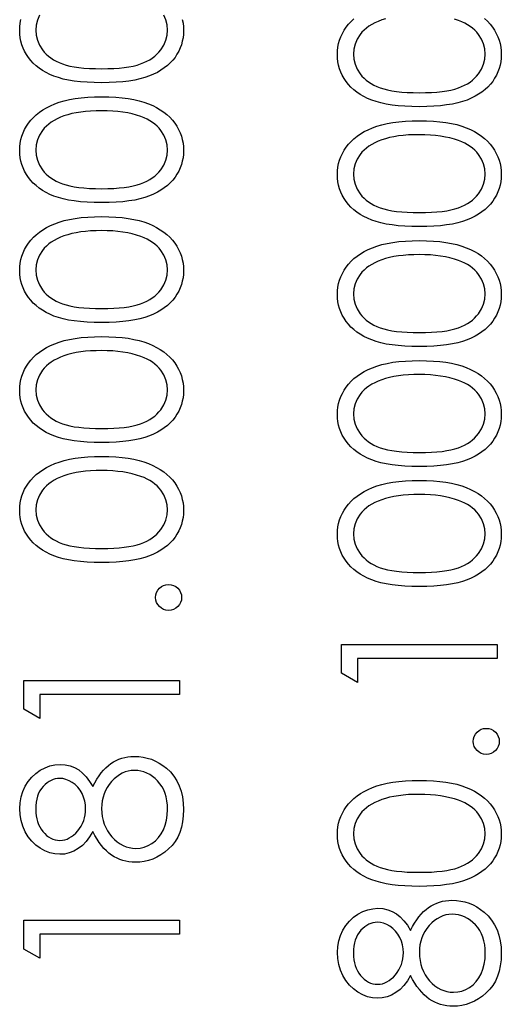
# Model space of a CAD drawing. Header units: millimetres. Extents: x -512 to -50, y 143 to 454.
# Drawn here: x -390.22 to -380.95, y 197.06 to 216.04 of the extents above; entities that cross this region are included whole.
import ezdxf

# ---------------------------------------------------------------- set-up
doc = ezdxf.new("R2010")
doc.units = ezdxf.units.MM

msp = doc.modelspace()

# ---------------------------------------------------------------- linework, layer by layer
at = {"color": 7, "linetype": 'Continuous', "flags": 128}
for points in [[(-388.644, 214.825), (-388.788, 214.827), (-388.924, 214.833), (-389.052, 214.843), (-389.171, 214.857), (-389.281, 214.874), (-389.384, 214.896), (-389.477, 214.922), (-389.563, 214.952), (-389.641, 214.985), (-389.715, 215.021), (-389.784, 215.062), (-389.848, 215.105), (-389.907, 215.151), (-389.961, 215.201), (-390.01, 215.253), (-390.055, 215.31), (-390.094, 215.369), (-390.128, 215.429), (-390.156, 215.491), (-390.18, 215.556), (-390.198, 215.621), (-390.212, 215.689), (-390.22, 215.757), (-390.222, 215.828), (-390.222, 215.828), (-390.22, 215.899), (-390.211, 215.97), (-390.198, 216.038)], [(-389.841, 216.123), (-389.882, 216.03), (-389.906, 215.935), (-389.914, 215.837), (-389.914, 215.837), (-389.906, 215.738), (-389.882, 215.641), (-389.841, 215.548), (-389.784, 215.457), (-389.749, 215.414), (-389.711, 215.374), (-389.668, 215.336), (-389.622, 215.301), (-389.572, 215.268), (-389.518, 215.238), (-389.461, 215.211), (-389.399, 215.187), (-389.331, 215.165), (-389.256, 215.146), (-389.173, 215.13), (-389.083, 215.118), (-388.985, 215.107), (-388.879, 215.1), (-388.766, 215.095), (-388.645, 215.094)], [(-388.645, 215.094), (-388.525, 215.095), (-388.412, 215.1), (-388.307, 215.107), (-388.209, 215.117), (-388.119, 215.13), (-388.036, 215.146), (-387.961, 215.164), (-387.894, 215.186), (-387.832, 215.211), (-387.774, 215.238), (-387.72, 215.267), (-387.67, 215.3), (-387.623, 215.335), (-387.581, 215.373), (-387.542, 215.414), (-387.507, 215.457), (-387.45, 215.548), (-387.409, 215.642), (-387.384, 215.738), (-387.376, 215.837), (-387.376, 215.837), (-387.384, 215.936), (-387.408, 216.032), (-387.448, 216.125)], [(-387.092, 216.038), (-387.079, 215.97), (-387.07, 215.899), (-387.068, 215.828), (-387.068, 215.828), (-387.07, 215.757), (-387.078, 215.689), (-387.092, 215.621), (-387.11, 215.556), (-387.132, 215.493), (-387.161, 215.431), (-387.195, 215.371), (-387.233, 215.312), (-387.277, 215.256), (-387.326, 215.204), (-387.38, 215.154), (-387.439, 215.108), (-387.504, 215.065), (-387.573, 215.024), (-387.647, 214.987), (-387.727, 214.954), (-387.813, 214.923), (-387.907, 214.897), (-388.009, 214.875), (-388.12, 214.857), (-388.239, 214.843), (-388.366, 214.833), (-388.501, 214.827), (-388.644, 214.825)], [(-382.528, 214.363), (-382.673, 214.365), (-382.808, 214.371), (-382.936, 214.381), (-383.055, 214.395), (-383.166, 214.413), (-383.268, 214.435), (-383.362, 214.461), (-383.447, 214.49), (-383.526, 214.523), (-383.6, 214.56), (-383.668, 214.6), (-383.733, 214.643), (-383.792, 214.69), (-383.846, 214.739), (-383.895, 214.792), (-383.939, 214.848), (-383.979, 214.907), (-384.013, 214.968), (-384.041, 215.03), (-384.064, 215.094), (-384.083, 215.16), (-384.096, 215.227), (-384.104, 215.295), (-384.107, 215.366), (-384.107, 215.366), (-384.104, 215.438), (-384.096, 215.508), (-384.083, 215.576), (-384.064, 215.643), (-384.041, 215.708), (-384.012, 215.771), (-383.978, 215.833), (-383.938, 215.892), (-383.894, 215.949), (-383.843, 216.004), (-383.789, 216.055)], [(-383.182, 216.055), (-383.255, 216.032), (-383.323, 216.005), (-383.387, 215.976), (-383.445, 215.945), (-383.5, 215.911), (-383.549, 215.875), (-383.593, 215.836), (-383.634, 215.795), (-383.668, 215.752), (-383.726, 215.661), (-383.766, 215.569), (-383.79, 215.473), (-383.799, 215.375), (-383.799, 215.375), (-383.79, 215.276), (-383.766, 215.179), (-383.726, 215.086), (-383.668, 214.996), (-383.634, 214.952), (-383.595, 214.912), (-383.553, 214.874), (-383.507, 214.839), (-383.456, 214.807), (-383.403, 214.777), (-383.345, 214.75), (-383.283, 214.725), (-383.216, 214.704), (-383.141, 214.685), (-383.058, 214.669), (-382.967, 214.656), (-382.869, 214.646), (-382.764, 214.639), (-382.65, 214.634), (-382.53, 214.633)], [(-382.529, 214.633), (-382.409, 214.634), (-382.296, 214.639), (-382.191, 214.646), (-382.093, 214.655), (-382.003, 214.669), (-381.921, 214.684), (-381.846, 214.703), (-381.778, 214.725), (-381.717, 214.749), (-381.659, 214.776), (-381.605, 214.806), (-381.554, 214.838), (-381.508, 214.874), (-381.465, 214.911), (-381.427, 214.952), (-381.392, 214.996), (-381.334, 215.087), (-381.293, 215.181), (-381.269, 215.277), (-381.26, 215.375), (-381.26, 215.375), (-381.268, 215.475), (-381.292, 215.571), (-381.333, 215.663), (-381.389, 215.753), (-381.423, 215.795), (-381.461, 215.835), (-381.504, 215.872), (-381.55, 215.907), (-381.6, 215.939), (-381.655, 215.969), (-381.713, 215.995), (-381.775, 216.019), (-381.775, 216.019), (-381.856, 216.045)], [(-381.274, 216.058), (-381.219, 216.006), (-381.168, 215.952), (-381.123, 215.894), (-381.083, 215.834), (-381.049, 215.772), (-381.019, 215.708), (-380.995, 215.643), (-380.977, 215.577), (-380.964, 215.508), (-380.955, 215.438), (-380.953, 215.366), (-380.953, 215.366), (-380.955, 215.295), (-380.963, 215.227), (-380.976, 215.16), (-380.994, 215.095), (-381.017, 215.031), (-381.046, 214.969), (-381.08, 214.909), (-381.118, 214.851), (-381.162, 214.795), (-381.211, 214.742), (-381.265, 214.693), (-381.324, 214.646), (-381.388, 214.603), (-381.458, 214.563), (-381.532, 214.526), (-381.611, 214.492), (-381.697, 214.462), (-381.792, 214.436), (-381.894, 214.414), (-382.004, 214.396), (-382.123, 214.381), (-382.25, 214.371), (-382.385, 214.365), (-382.528, 214.363)], [(-388.644, 212.517), (-388.788, 212.519), (-388.924, 212.525), (-389.052, 212.535), (-389.171, 212.549), (-389.281, 212.567), (-389.384, 212.589), (-389.477, 212.615), (-389.563, 212.644), (-389.641, 212.677), (-389.715, 212.714), (-389.784, 212.754), (-389.848, 212.797), (-389.907, 212.844), (-389.961, 212.893), (-390.01, 212.946), (-390.055, 213.002), (-390.094, 213.061), (-390.128, 213.122), (-390.156, 213.184), (-390.18, 213.248), (-390.198, 213.314), (-390.212, 213.381), (-390.22, 213.449), (-390.222, 213.52), (-390.222, 213.52), (-390.22, 213.592), (-390.211, 213.662), (-390.198, 213.73), (-390.18, 213.797), (-390.156, 213.862), (-390.127, 213.925), (-390.093, 213.987), (-390.054, 214.046), (-390.009, 214.103), (-389.959, 214.158), (-389.904, 214.209), (-389.843, 214.257), (-389.778, 214.302), (-389.706, 214.344), (-389.631, 214.383), (-389.549, 214.419), (-389.461, 214.451), (-389.366, 214.479), (-389.263, 214.502), (-389.154, 214.521), (-389.037, 214.536), (-388.913, 214.547), (-388.782, 214.553), (-388.644, 214.556), (-388.644, 214.556), (-388.506, 214.553), (-388.375, 214.547), (-388.252, 214.536), (-388.136, 214.522), (-388.027, 214.503), (-387.925, 214.479), (-387.831, 214.452), (-387.744, 214.42), (-387.662, 214.385), (-387.587, 214.347), (-387.516, 214.305), (-387.45, 214.26), (-387.39, 214.212), (-387.334, 214.16), (-387.284, 214.106), (-387.239, 214.048), (-387.198, 213.988), (-387.164, 213.926), (-387.135, 213.862), (-387.111, 213.797), (-387.092, 213.731), (-387.079, 213.662), (-387.07, 213.592), (-387.068, 213.52), (-387.068, 213.52), (-387.07, 213.449), (-387.078, 213.381), (-387.092, 213.314), (-387.11, 213.249), (-387.132, 213.185), (-387.161, 213.123), (-387.195, 213.063), (-387.233, 213.005), (-387.277, 212.949), (-387.326, 212.896), (-387.38, 212.847), (-387.439, 212.8), (-387.504, 212.757), (-387.573, 212.717), (-387.647, 212.679), (-387.727, 212.646), (-387.813, 212.616), (-387.907, 212.589), (-388.009, 212.568), (-388.12, 212.55), (-388.239, 212.535), (-388.366, 212.525), (-388.501, 212.519), (-388.644, 212.517)], [(-388.645, 212.786), (-388.525, 212.788), (-388.412, 212.792), (-388.307, 212.8), (-388.209, 212.809), (-388.119, 212.823), (-388.036, 212.838), (-387.961, 212.857), (-387.894, 212.878), (-387.832, 212.903), (-387.774, 212.93), (-387.72, 212.96), (-387.67, 212.992), (-387.623, 213.027), (-387.581, 213.065), (-387.542, 213.106), (-387.507, 213.149), (-387.45, 213.241), (-387.409, 213.335), (-387.384, 213.431), (-387.376, 213.529), (-387.376, 213.529), (-387.384, 213.628), (-387.408, 213.725), (-387.448, 213.817), (-387.504, 213.907), (-387.539, 213.949), (-387.576, 213.989), (-387.619, 214.026), (-387.665, 214.061), (-387.715, 214.093), (-387.77, 214.122), (-387.828, 214.149), (-387.891, 214.173), (-387.891, 214.173), (-387.971, 214.199), (-388.055, 214.223), (-388.144, 214.242), (-388.236, 214.258), (-388.332, 214.27), (-388.432, 214.279), (-388.537, 214.285), (-388.645, 214.286), (-388.645, 214.286), (-388.753, 214.285), (-388.857, 214.28), (-388.955, 214.272), (-389.048, 214.261), (-389.136, 214.247), (-389.219, 214.23), (-389.297, 214.209), (-389.37, 214.186), (-389.439, 214.159), (-389.502, 214.13), (-389.561, 214.099), (-389.615, 214.065), (-389.664, 214.029), (-389.709, 213.99), (-389.749, 213.949), (-389.784, 213.906), (-389.841, 213.815), (-389.882, 213.723), (-389.906, 213.627), (-389.914, 213.529), (-389.914, 213.529), (-389.906, 213.43), (-389.882, 213.333), (-389.841, 213.24), (-389.784, 213.149), (-389.749, 213.106), (-389.711, 213.066), (-389.668, 213.028), (-389.622, 212.993), (-389.572, 212.961), (-389.518, 212.931), (-389.461, 212.904), (-389.399, 212.879), (-389.331, 212.857), (-389.256, 212.839), (-389.173, 212.823), (-389.083, 212.81), (-388.985, 212.8), (-388.879, 212.792), (-388.766, 212.788), (-388.645, 212.786)], [(-382.528, 212.056), (-382.673, 212.058), (-382.808, 212.064), (-382.936, 212.074), (-383.055, 212.088), (-383.166, 212.105), (-383.268, 212.127), (-383.362, 212.153), (-383.447, 212.183), (-383.526, 212.216), (-383.6, 212.252), (-383.668, 212.292), (-383.733, 212.336), (-383.792, 212.382), (-383.846, 212.431), (-383.895, 212.484), (-383.939, 212.541), (-383.979, 212.6), (-384.013, 212.66), (-384.041, 212.722), (-384.064, 212.786), (-384.083, 212.852), (-384.096, 212.919), (-384.104, 212.988), (-384.107, 213.059), (-384.107, 213.059), (-384.104, 213.13), (-384.096, 213.201), (-384.083, 213.268), (-384.064, 213.335), (-384.041, 213.4), (-384.012, 213.463), (-383.978, 213.525), (-383.938, 213.585), (-383.894, 213.642), (-383.843, 213.696), (-383.789, 213.747), (-383.728, 213.795), (-383.662, 213.841), (-383.591, 213.883), (-383.515, 213.921), (-383.433, 213.957), (-383.346, 213.989), (-383.25, 214.017), (-383.148, 214.041), (-383.039, 214.06), (-382.922, 214.075), (-382.798, 214.086), (-382.667, 214.092), (-382.528, 214.094), (-382.528, 214.094), (-382.391, 214.092), (-382.26, 214.086), (-382.137, 214.075), (-382.021, 214.061), (-381.912, 214.041), (-381.81, 214.018), (-381.715, 213.991), (-381.628, 213.959), (-381.547, 213.923), (-381.471, 213.885), (-381.4, 213.844), (-381.334, 213.798), (-381.274, 213.75), (-381.219, 213.699), (-381.168, 213.644), (-381.123, 213.586), (-381.083, 213.526), (-381.049, 213.464), (-381.019, 213.401), (-380.995, 213.336), (-380.977, 213.269), (-380.964, 213.201), (-380.955, 213.13), (-380.953, 213.059), (-380.953, 213.059), (-380.955, 212.988), (-380.963, 212.919), (-380.976, 212.852), (-380.994, 212.787), (-381.017, 212.723), (-381.046, 212.661), (-381.08, 212.601), (-381.118, 212.543), (-381.162, 212.487), (-381.211, 212.434), (-381.265, 212.385), (-381.324, 212.339), (-381.388, 212.295), (-381.458, 212.255), (-381.532, 212.218), (-381.611, 212.184), (-381.697, 212.154), (-381.792, 212.128), (-381.894, 212.106), (-382.004, 212.088), (-382.123, 212.074), (-382.25, 212.064), (-382.385, 212.058), (-382.528, 212.056)], [(-382.529, 212.325), (-382.409, 212.326), (-382.296, 212.331), (-382.191, 212.338), (-382.093, 212.348), (-382.003, 212.361), (-381.921, 212.377), (-381.846, 212.395), (-381.778, 212.417), (-381.717, 212.442), (-381.659, 212.469), (-381.605, 212.498), (-381.554, 212.53), (-381.508, 212.566), (-381.465, 212.604), (-381.427, 212.645), (-381.392, 212.688), (-381.334, 212.779), (-381.293, 212.873), (-381.269, 212.969), (-381.26, 213.068), (-381.26, 213.068), (-381.268, 213.167), (-381.292, 213.263), (-381.333, 213.356), (-381.389, 213.445), (-381.423, 213.488), (-381.461, 213.527), (-381.504, 213.565), (-381.55, 213.6), (-381.6, 213.631), (-381.655, 213.661), (-381.713, 213.687), (-381.775, 213.711), (-381.775, 213.711), (-381.856, 213.738), (-381.94, 213.761), (-382.028, 213.78), (-382.12, 213.797), (-382.217, 213.809), (-382.317, 213.818), (-382.421, 213.823), (-382.53, 213.825), (-382.53, 213.825), (-382.638, 213.823), (-382.741, 213.819), (-382.839, 213.811), (-382.932, 213.8), (-383.021, 213.785), (-383.104, 213.768), (-383.182, 213.747), (-383.255, 213.724), (-383.323, 213.698), (-383.387, 213.669), (-383.445, 213.637), (-383.5, 213.604), (-383.549, 213.568), (-383.593, 213.529), (-383.634, 213.488), (-383.668, 213.445), (-383.726, 213.354), (-383.766, 213.261), (-383.79, 213.166), (-383.799, 213.068), (-383.799, 213.068), (-383.79, 212.969), (-383.766, 212.872), (-383.726, 212.779), (-383.668, 212.688), (-383.634, 212.645), (-383.595, 212.604), (-383.553, 212.567), (-383.507, 212.532), (-383.456, 212.499), (-383.403, 212.469), (-383.345, 212.442), (-383.283, 212.417), (-383.216, 212.396), (-383.141, 212.377), (-383.058, 212.361), (-382.967, 212.348), (-382.869, 212.338), (-382.764, 212.331), (-382.65, 212.326), (-382.53, 212.325)], [(-388.644, 210.21), (-388.788, 210.211), (-388.924, 210.217), (-389.052, 210.228), (-389.171, 210.241), (-389.281, 210.259), (-389.384, 210.281), (-389.477, 210.307), (-389.563, 210.336), (-389.641, 210.369), (-389.715, 210.406), (-389.784, 210.446), (-389.848, 210.49), (-389.907, 210.536), (-389.961, 210.585), (-390.01, 210.638), (-390.055, 210.695), (-390.094, 210.753), (-390.128, 210.814), (-390.156, 210.876), (-390.18, 210.94), (-390.198, 211.006), (-390.212, 211.073), (-390.22, 211.142), (-390.222, 211.213), (-390.222, 211.213), (-390.22, 211.284), (-390.211, 211.354), (-390.198, 211.422), (-390.18, 211.489), (-390.156, 211.554), (-390.127, 211.617), (-390.093, 211.679), (-390.054, 211.738), (-390.009, 211.795), (-389.959, 211.85), (-389.904, 211.901), (-389.843, 211.949), (-389.778, 211.994), (-389.706, 212.036), (-389.631, 212.075), (-389.549, 212.111), (-389.461, 212.143), (-389.366, 212.171), (-389.263, 212.195), (-389.154, 212.214), (-389.037, 212.229), (-388.913, 212.24), (-388.782, 212.246), (-388.644, 212.248), (-388.644, 212.248), (-388.506, 212.246), (-388.375, 212.24), (-388.252, 212.229), (-388.136, 212.214), (-388.027, 212.195), (-387.925, 212.172), (-387.831, 212.145), (-387.744, 212.113), (-387.662, 212.077), (-387.587, 212.039), (-387.516, 211.997), (-387.45, 211.952), (-387.39, 211.904), (-387.334, 211.853), (-387.284, 211.798), (-387.239, 211.74), (-387.198, 211.68), (-387.164, 211.618), (-387.135, 211.554), (-387.111, 211.49), (-387.092, 211.423), (-387.079, 211.354), (-387.07, 211.284), (-387.068, 211.213), (-387.068, 211.213), (-387.07, 211.142), (-387.078, 211.073), (-387.092, 211.006), (-387.11, 210.941), (-387.132, 210.877), (-387.161, 210.815), (-387.195, 210.755), (-387.233, 210.697), (-387.277, 210.641), (-387.326, 210.588), (-387.38, 210.539), (-387.439, 210.493), (-387.504, 210.449), (-387.573, 210.409), (-387.647, 210.372), (-387.727, 210.338), (-387.813, 210.308), (-387.907, 210.282), (-388.009, 210.26), (-388.12, 210.242), (-388.239, 210.228), (-388.366, 210.217), (-388.501, 210.211), (-388.644, 210.21)], [(-388.645, 210.479), (-388.525, 210.48), (-388.412, 210.485), (-388.307, 210.492), (-388.209, 210.502), (-388.119, 210.515), (-388.036, 210.53), (-387.961, 210.549), (-387.894, 210.571), (-387.832, 210.595), (-387.774, 210.622), (-387.72, 210.652), (-387.67, 210.684), (-387.623, 210.72), (-387.581, 210.758), (-387.542, 210.798), (-387.507, 210.842), (-387.45, 210.933), (-387.409, 211.027), (-387.384, 211.123), (-387.376, 211.222), (-387.376, 211.222), (-387.384, 211.321), (-387.408, 211.417), (-387.448, 211.509), (-387.504, 211.599), (-387.539, 211.642), (-387.576, 211.681), (-387.619, 211.719), (-387.665, 211.753), (-387.715, 211.785), (-387.77, 211.815), (-387.828, 211.841), (-387.891, 211.865), (-387.891, 211.865), (-387.971, 211.892), (-388.055, 211.915), (-388.144, 211.934), (-388.236, 211.951), (-388.332, 211.963), (-388.432, 211.972), (-388.537, 211.977), (-388.645, 211.979), (-388.645, 211.979), (-388.753, 211.977), (-388.857, 211.973), (-388.955, 211.964), (-389.048, 211.954), (-389.136, 211.939), (-389.219, 211.922), (-389.297, 211.901), (-389.37, 211.878), (-389.439, 211.851), (-389.502, 211.823), (-389.561, 211.791), (-389.615, 211.758), (-389.664, 211.722), (-389.709, 211.683), (-389.749, 211.642), (-389.784, 211.598), (-389.841, 211.508), (-389.882, 211.415), (-389.906, 211.32), (-389.914, 211.222), (-389.914, 211.222), (-389.906, 211.122), (-389.882, 211.026), (-389.841, 210.933), (-389.784, 210.842), (-389.749, 210.798), (-389.711, 210.758), (-389.668, 210.72), (-389.622, 210.686), (-389.572, 210.653), (-389.518, 210.623), (-389.461, 210.596), (-389.399, 210.571), (-389.331, 210.55), (-389.256, 210.531), (-389.173, 210.515), (-389.083, 210.502), (-388.985, 210.492), (-388.879, 210.485), (-388.766, 210.48), (-388.645, 210.479)], [(-382.528, 209.748), (-382.673, 209.75), (-382.808, 209.756), (-382.936, 209.766), (-383.055, 209.78), (-383.166, 209.797), (-383.268, 209.82), (-383.362, 209.845), (-383.447, 209.875), (-383.526, 209.908), (-383.6, 209.945), (-383.668, 209.985), (-383.733, 210.028), (-383.792, 210.074), (-383.846, 210.124), (-383.895, 210.176), (-383.939, 210.233), (-383.979, 210.292), (-384.013, 210.353), (-384.041, 210.414), (-384.064, 210.479), (-384.083, 210.544), (-384.096, 210.612), (-384.104, 210.68), (-384.107, 210.751), (-384.107, 210.751), (-384.104, 210.823), (-384.096, 210.893), (-384.083, 210.961), (-384.064, 211.027), (-384.041, 211.092), (-384.012, 211.155), (-383.978, 211.217), (-383.938, 211.277), (-383.894, 211.334), (-383.843, 211.389), (-383.789, 211.44), (-383.728, 211.488), (-383.662, 211.533), (-383.591, 211.575), (-383.515, 211.613), (-383.433, 211.649), (-383.346, 211.681), (-383.25, 211.71), (-383.148, 211.733), (-383.039, 211.752), (-382.922, 211.767), (-382.798, 211.778), (-382.667, 211.784), (-382.528, 211.786), (-382.528, 211.786), (-382.391, 211.784), (-382.26, 211.778), (-382.137, 211.767), (-382.021, 211.753), (-381.912, 211.734), (-381.81, 211.71), (-381.715, 211.683), (-381.628, 211.651), (-381.547, 211.616), (-381.471, 211.577), (-381.4, 211.536), (-381.334, 211.491), (-381.274, 211.443), (-381.219, 211.391), (-381.168, 211.336), (-381.123, 211.279), (-381.083, 211.219), (-381.049, 211.157), (-381.019, 211.093), (-380.995, 211.028), (-380.977, 210.961), (-380.964, 210.893), (-380.955, 210.823), (-380.953, 210.751), (-380.953, 210.751), (-380.955, 210.68), (-380.963, 210.612), (-380.976, 210.544), (-380.994, 210.479), (-381.017, 210.416), (-381.046, 210.354), (-381.08, 210.294), (-381.118, 210.235), (-381.162, 210.179), (-381.211, 210.127), (-381.265, 210.077), (-381.324, 210.031), (-381.388, 209.988), (-381.458, 209.948), (-381.532, 209.91), (-381.611, 209.877), (-381.697, 209.847), (-381.792, 209.82), (-381.894, 209.798), (-382.004, 209.78), (-382.123, 209.766), (-382.25, 209.756), (-382.385, 209.75), (-382.528, 209.748)], [(-382.529, 210.017), (-382.409, 210.018), (-382.296, 210.023), (-382.191, 210.03), (-382.093, 210.04), (-382.003, 210.053), (-381.921, 210.069), (-381.846, 210.088), (-381.778, 210.109), (-381.717, 210.134), (-381.659, 210.161), (-381.605, 210.19), (-381.554, 210.223), (-381.508, 210.258), (-381.465, 210.296), (-381.427, 210.337), (-381.392, 210.38), (-381.334, 210.472), (-381.293, 210.565), (-381.269, 210.661), (-381.26, 210.76), (-381.26, 210.76), (-381.268, 210.859), (-381.292, 210.955), (-381.333, 211.048), (-381.389, 211.137), (-381.423, 211.18), (-381.461, 211.22), (-381.504, 211.257), (-381.55, 211.292), (-381.6, 211.324), (-381.655, 211.353), (-381.713, 211.38), (-381.775, 211.404), (-381.775, 211.404), (-381.856, 211.43), (-381.94, 211.454), (-382.028, 211.473), (-382.12, 211.489), (-382.217, 211.501), (-382.317, 211.51), (-382.421, 211.515), (-382.53, 211.517), (-382.53, 211.517), (-382.638, 211.515), (-382.741, 211.511), (-382.839, 211.503), (-382.932, 211.492), (-383.021, 211.478), (-383.104, 211.461), (-383.182, 211.44), (-383.255, 211.416), (-383.323, 211.39), (-383.387, 211.361), (-383.445, 211.33), (-383.5, 211.296), (-383.549, 211.26), (-383.593, 211.221), (-383.634, 211.18), (-383.668, 211.137), (-383.726, 211.046), (-383.766, 210.954), (-383.79, 210.858), (-383.799, 210.76), (-383.799, 210.76), (-383.79, 210.661), (-383.766, 210.564), (-383.726, 210.471), (-383.668, 210.38), (-383.634, 210.337), (-383.595, 210.297), (-383.553, 210.259), (-383.507, 210.224), (-383.456, 210.192), (-383.403, 210.161), (-383.345, 210.134), (-383.283, 210.11), (-383.216, 210.088), (-383.141, 210.07), (-383.058, 210.053), (-382.967, 210.041), (-382.869, 210.03), (-382.764, 210.023), (-382.65, 210.018), (-382.53, 210.017)], [(-388.644, 207.902), (-388.788, 207.904), (-388.924, 207.91), (-389.052, 207.92), (-389.171, 207.934), (-389.281, 207.951), (-389.384, 207.973), (-389.477, 207.999), (-389.563, 208.029), (-389.641, 208.062), (-389.715, 208.098), (-389.784, 208.139), (-389.848, 208.182), (-389.907, 208.228), (-389.961, 208.277), (-390.01, 208.33), (-390.055, 208.387), (-390.094, 208.446), (-390.128, 208.506), (-390.156, 208.568), (-390.18, 208.633), (-390.198, 208.698), (-390.212, 208.765), (-390.22, 208.834), (-390.222, 208.905), (-390.222, 208.905), (-390.22, 208.976), (-390.211, 209.047), (-390.198, 209.115), (-390.18, 209.181), (-390.156, 209.246), (-390.127, 209.309), (-390.093, 209.371), (-390.054, 209.431), (-390.009, 209.488), (-389.959, 209.542), (-389.904, 209.594), (-389.843, 209.642), (-389.778, 209.687), (-389.706, 209.729), (-389.631, 209.767), (-389.549, 209.803), (-389.461, 209.835), (-389.366, 209.863), (-389.263, 209.887), (-389.154, 209.906), (-389.037, 209.921), (-388.913, 209.932), (-388.782, 209.938), (-388.644, 209.94), (-388.644, 209.94), (-388.506, 209.938), (-388.375, 209.932), (-388.252, 209.921), (-388.136, 209.907), (-388.027, 209.887), (-387.925, 209.864), (-387.831, 209.837), (-387.744, 209.805), (-387.662, 209.77), (-387.587, 209.731), (-387.516, 209.69), (-387.45, 209.645), (-387.39, 209.597), (-387.334, 209.545), (-387.284, 209.49), (-387.239, 209.433), (-387.198, 209.372), (-387.164, 209.311), (-387.135, 209.247), (-387.111, 209.182), (-387.092, 209.115), (-387.079, 209.047), (-387.07, 208.976), (-387.068, 208.905), (-387.068, 208.905), (-387.07, 208.834), (-387.078, 208.765), (-387.092, 208.698), (-387.11, 208.633), (-387.132, 208.57), (-387.161, 208.508), (-387.195, 208.448), (-387.233, 208.389), (-387.277, 208.333), (-387.326, 208.28), (-387.38, 208.231), (-387.439, 208.185), (-387.504, 208.142), (-387.573, 208.101), (-387.647, 208.064), (-387.727, 208.03), (-387.813, 208), (-387.907, 207.974), (-388.009, 207.952), (-388.12, 207.934), (-388.239, 207.92), (-388.366, 207.91), (-388.501, 207.904), (-388.644, 207.902)], [(-388.645, 208.171), (-388.525, 208.172), (-388.412, 208.177), (-388.307, 208.184), (-388.209, 208.194), (-388.119, 208.207), (-388.036, 208.223), (-387.961, 208.241), (-387.894, 208.263), (-387.832, 208.288), (-387.774, 208.315), (-387.72, 208.344), (-387.67, 208.377), (-387.623, 208.412), (-387.581, 208.45), (-387.542, 208.491), (-387.507, 208.534), (-387.45, 208.625), (-387.409, 208.719), (-387.384, 208.815), (-387.376, 208.914), (-387.376, 208.914), (-387.384, 209.013), (-387.408, 209.109), (-387.448, 209.202), (-387.504, 209.291), (-387.539, 209.334), (-387.576, 209.374), (-387.619, 209.411), (-387.665, 209.446), (-387.715, 209.478), (-387.77, 209.507), (-387.828, 209.533), (-387.891, 209.558), (-387.891, 209.558), (-387.971, 209.584), (-388.055, 209.607), (-388.144, 209.627), (-388.236, 209.643), (-388.332, 209.655), (-388.432, 209.664), (-388.537, 209.669), (-388.645, 209.671), (-388.645, 209.671), (-388.753, 209.669), (-388.857, 209.665), (-388.955, 209.657), (-389.048, 209.646), (-389.136, 209.631), (-389.219, 209.615), (-389.297, 209.594), (-389.37, 209.57), (-389.439, 209.544), (-389.502, 209.515), (-389.561, 209.484), (-389.615, 209.45), (-389.664, 209.414), (-389.709, 209.375), (-389.749, 209.334), (-389.784, 209.291), (-389.841, 209.2), (-389.882, 209.107), (-389.906, 209.012), (-389.914, 208.914), (-389.914, 208.914), (-389.906, 208.815), (-389.882, 208.718), (-389.841, 208.625), (-389.784, 208.534), (-389.749, 208.491), (-389.711, 208.451), (-389.668, 208.413), (-389.622, 208.378), (-389.572, 208.345), (-389.518, 208.315), (-389.461, 208.288), (-389.399, 208.264), (-389.331, 208.242), (-389.256, 208.223), (-389.173, 208.207), (-389.083, 208.195), (-388.985, 208.184), (-388.879, 208.177), (-388.766, 208.172), (-388.645, 208.171)], [(-382.528, 207.44), (-382.673, 207.442), (-382.808, 207.448), (-382.936, 207.458), (-383.055, 207.472), (-383.166, 207.49), (-383.268, 207.512), (-383.362, 207.538), (-383.447, 207.567), (-383.526, 207.6), (-383.6, 207.637), (-383.668, 207.677), (-383.733, 207.72), (-383.792, 207.767), (-383.846, 207.816), (-383.895, 207.869), (-383.939, 207.925), (-383.979, 207.984), (-384.013, 208.045), (-384.041, 208.107), (-384.064, 208.171), (-384.083, 208.237), (-384.096, 208.304), (-384.104, 208.372), (-384.107, 208.443), (-384.107, 208.443), (-384.104, 208.515), (-384.096, 208.585), (-384.083, 208.653), (-384.064, 208.72), (-384.041, 208.785), (-384.012, 208.848), (-383.978, 208.91), (-383.938, 208.969), (-383.894, 209.026), (-383.843, 209.081), (-383.789, 209.132), (-383.728, 209.18), (-383.662, 209.225), (-383.591, 209.267), (-383.515, 209.306), (-383.433, 209.342), (-383.346, 209.374), (-383.25, 209.402), (-383.148, 209.425), (-383.039, 209.445), (-382.922, 209.46), (-382.798, 209.47), (-382.667, 209.476), (-382.528, 209.479), (-382.528, 209.479), (-382.391, 209.476), (-382.26, 209.47), (-382.137, 209.46), (-382.021, 209.445), (-381.912, 209.426), (-381.81, 209.402), (-381.715, 209.375), (-381.628, 209.344), (-381.547, 209.308), (-381.471, 209.27), (-381.4, 209.228), (-381.334, 209.183), (-381.274, 209.135), (-381.219, 209.083), (-381.168, 209.029), (-381.123, 208.971), (-381.083, 208.911), (-381.049, 208.849), (-381.019, 208.785), (-380.995, 208.72), (-380.977, 208.654), (-380.964, 208.585), (-380.955, 208.515), (-380.953, 208.443), (-380.953, 208.443), (-380.955, 208.372), (-380.963, 208.304), (-380.976, 208.237), (-380.994, 208.172), (-381.017, 208.108), (-381.046, 208.046), (-381.08, 207.986), (-381.118, 207.928), (-381.162, 207.872), (-381.211, 207.819), (-381.265, 207.77), (-381.324, 207.723), (-381.388, 207.68), (-381.458, 207.64), (-381.532, 207.603), (-381.611, 207.569), (-381.697, 207.539), (-381.792, 207.512), (-381.894, 207.491), (-382.004, 207.473), (-382.123, 207.458), (-382.25, 207.448), (-382.385, 207.442), (-382.528, 207.44)], [(-382.529, 207.71), (-382.409, 207.711), (-382.296, 207.716), (-382.191, 207.723), (-382.093, 207.732), (-382.003, 207.746), (-381.921, 207.761), (-381.846, 207.78), (-381.778, 207.801), (-381.717, 207.826), (-381.659, 207.853), (-381.605, 207.883), (-381.554, 207.915), (-381.508, 207.951), (-381.465, 207.988), (-381.427, 208.029), (-381.392, 208.073), (-381.334, 208.164), (-381.293, 208.258), (-381.269, 208.354), (-381.26, 208.452), (-381.26, 208.452), (-381.268, 208.551), (-381.292, 208.648), (-381.333, 208.74), (-381.389, 208.83), (-381.423, 208.872), (-381.461, 208.912), (-381.504, 208.949), (-381.55, 208.984), (-381.6, 209.016), (-381.655, 209.045), (-381.713, 209.072), (-381.775, 209.096), (-381.775, 209.096), (-381.856, 209.122), (-381.94, 209.146), (-382.028, 209.165), (-382.12, 209.181), (-382.217, 209.193), (-382.317, 209.202), (-382.421, 209.208), (-382.53, 209.21), (-382.53, 209.21), (-382.638, 209.208), (-382.741, 209.204), (-382.839, 209.195), (-382.932, 209.184), (-383.021, 209.17), (-383.104, 209.153), (-383.182, 209.132), (-383.255, 209.109), (-383.323, 209.082), (-383.387, 209.053), (-383.445, 209.022), (-383.5, 208.988), (-383.549, 208.952), (-383.593, 208.913), (-383.634, 208.872), (-383.668, 208.829), (-383.726, 208.738), (-383.766, 208.646), (-383.79, 208.55), (-383.799, 208.452), (-383.799, 208.452), (-383.79, 208.353), (-383.766, 208.256), (-383.726, 208.163), (-383.668, 208.073), (-383.634, 208.029), (-383.595, 207.989), (-383.553, 207.951), (-383.507, 207.916), (-383.456, 207.884), (-383.403, 207.854), (-383.345, 207.827), (-383.283, 207.802), (-383.216, 207.78), (-383.141, 207.762), (-383.058, 207.746), (-382.967, 207.733), (-382.869, 207.723), (-382.764, 207.716), (-382.65, 207.711), (-382.53, 207.71)], [(-388.644, 205.594), (-388.788, 205.596), (-388.924, 205.602), (-389.052, 205.612), (-389.171, 205.626), (-389.281, 205.643), (-389.384, 205.666), (-389.477, 205.692), (-389.563, 205.721), (-389.641, 205.754), (-389.715, 205.791), (-389.784, 205.831), (-389.848, 205.874), (-389.907, 205.92), (-389.961, 205.97), (-390.01, 206.023), (-390.055, 206.079), (-390.094, 206.138), (-390.128, 206.199), (-390.156, 206.261), (-390.18, 206.325), (-390.198, 206.39), (-390.212, 206.458), (-390.22, 206.526), (-390.222, 206.597), (-390.222, 206.597), (-390.22, 206.669), (-390.211, 206.739), (-390.198, 206.807), (-390.18, 206.874), (-390.156, 206.939), (-390.127, 207.002), (-390.093, 207.064), (-390.054, 207.123), (-390.009, 207.18), (-389.959, 207.235), (-389.904, 207.286), (-389.843, 207.334), (-389.778, 207.379), (-389.706, 207.421), (-389.631, 207.46), (-389.549, 207.496), (-389.461, 207.527), (-389.366, 207.556), (-389.263, 207.579), (-389.154, 207.598), (-389.037, 207.613), (-388.913, 207.624), (-388.782, 207.63), (-388.644, 207.633), (-388.644, 207.633), (-388.506, 207.63), (-388.375, 207.624), (-388.252, 207.613), (-388.136, 207.599), (-388.027, 207.58), (-387.925, 207.556), (-387.831, 207.529), (-387.744, 207.497), (-387.662, 207.462), (-387.587, 207.423), (-387.516, 207.382), (-387.45, 207.337), (-387.39, 207.289), (-387.334, 207.237), (-387.284, 207.183), (-387.239, 207.125), (-387.198, 207.065), (-387.164, 207.003), (-387.135, 206.939), (-387.111, 206.874), (-387.092, 206.808), (-387.079, 206.739), (-387.07, 206.669), (-387.068, 206.597), (-387.068, 206.597), (-387.07, 206.526), (-387.078, 206.458), (-387.092, 206.39), (-387.11, 206.326), (-387.132, 206.262), (-387.161, 206.2), (-387.195, 206.14), (-387.233, 206.082), (-387.277, 206.026), (-387.326, 205.973), (-387.38, 205.923), (-387.439, 205.877), (-387.504, 205.834), (-387.573, 205.794), (-387.647, 205.756), (-387.727, 205.723), (-387.813, 205.693), (-387.907, 205.666), (-388.009, 205.645), (-388.12, 205.627), (-388.239, 205.612), (-388.366, 205.602), (-388.501, 205.596), (-388.644, 205.594)], [(-388.645, 205.863), (-388.525, 205.865), (-388.412, 205.869), (-388.307, 205.877), (-388.209, 205.886), (-388.119, 205.899), (-388.036, 205.915), (-387.961, 205.934), (-387.894, 205.955), (-387.832, 205.98), (-387.774, 206.007), (-387.72, 206.036), (-387.67, 206.069), (-387.623, 206.104), (-387.581, 206.142), (-387.542, 206.183), (-387.507, 206.226), (-387.45, 206.318), (-387.409, 206.411), (-387.384, 206.508), (-387.376, 206.606), (-387.376, 206.606), (-387.384, 206.705), (-387.408, 206.801), (-387.448, 206.894), (-387.504, 206.984), (-387.539, 207.026), (-387.576, 207.066), (-387.619, 207.103), (-387.665, 207.138), (-387.715, 207.17), (-387.77, 207.199), (-387.828, 207.226), (-387.891, 207.25), (-387.891, 207.25), (-387.971, 207.276), (-388.055, 207.3), (-388.144, 207.319), (-388.236, 207.335), (-388.332, 207.347), (-388.432, 207.356), (-388.537, 207.362), (-388.645, 207.363), (-388.645, 207.363), (-388.753, 207.362), (-388.857, 207.357), (-388.955, 207.349), (-389.048, 207.338), (-389.136, 207.324), (-389.219, 207.307), (-389.297, 207.286), (-389.37, 207.262), (-389.439, 207.236), (-389.502, 207.207), (-389.561, 207.176), (-389.615, 207.142), (-389.664, 207.106), (-389.709, 207.067), (-389.749, 207.026), (-389.784, 206.983), (-389.841, 206.892), (-389.882, 206.8), (-389.906, 206.704), (-389.914, 206.606), (-389.914, 206.606), (-389.906, 206.507), (-389.882, 206.41), (-389.841, 206.317), (-389.784, 206.226), (-389.749, 206.183), (-389.711, 206.143), (-389.668, 206.105), (-389.622, 206.07), (-389.572, 206.038), (-389.518, 206.008), (-389.461, 205.981), (-389.399, 205.956), (-389.331, 205.934), (-389.256, 205.916), (-389.173, 205.899), (-389.083, 205.887), (-388.985, 205.877), (-388.879, 205.869), (-388.766, 205.865), (-388.645, 205.863)], [(-382.528, 205.133), (-382.673, 205.134), (-382.808, 205.14), (-382.936, 205.151), (-383.055, 205.164), (-383.166, 205.182), (-383.268, 205.204), (-383.362, 205.23), (-383.447, 205.259), (-383.526, 205.292), (-383.6, 205.329), (-383.668, 205.369), (-383.733, 205.413), (-383.792, 205.459), (-383.846, 205.508), (-383.895, 205.561), (-383.939, 205.618), (-383.979, 205.676), (-384.013, 205.737), (-384.041, 205.799), (-384.064, 205.863), (-384.083, 205.929), (-384.096, 205.996), (-384.104, 206.065), (-384.107, 206.136), (-384.107, 206.136), (-384.104, 206.207), (-384.096, 206.277), (-384.083, 206.345), (-384.064, 206.412), (-384.041, 206.477), (-384.012, 206.54), (-383.978, 206.602), (-383.938, 206.661), (-383.894, 206.719), (-383.843, 206.773), (-383.789, 206.824), (-383.728, 206.872), (-383.662, 206.917), (-383.591, 206.96), (-383.515, 206.998), (-383.433, 207.034), (-383.346, 207.066), (-383.25, 207.094), (-383.148, 207.118), (-383.039, 207.137), (-382.922, 207.152), (-382.798, 207.163), (-382.667, 207.169), (-382.528, 207.171), (-382.528, 207.171), (-382.391, 207.169), (-382.26, 207.163), (-382.137, 207.152), (-382.021, 207.137), (-381.912, 207.118), (-381.81, 207.095), (-381.715, 207.068), (-381.628, 207.036), (-381.547, 207), (-381.471, 206.962), (-381.4, 206.92), (-381.334, 206.875), (-381.274, 206.827), (-381.219, 206.776), (-381.168, 206.721), (-381.123, 206.663), (-381.083, 206.603), (-381.049, 206.541), (-381.019, 206.478), (-380.995, 206.413), (-380.977, 206.346), (-380.964, 206.277), (-380.955, 206.207), (-380.953, 206.136), (-380.953, 206.136), (-380.955, 206.065), (-380.963, 205.996), (-380.976, 205.929), (-380.994, 205.864), (-381.017, 205.8), (-381.046, 205.738), (-381.08, 205.678), (-381.118, 205.62), (-381.162, 205.564), (-381.211, 205.511), (-381.265, 205.462), (-381.324, 205.416), (-381.388, 205.372), (-381.458, 205.332), (-381.532, 205.295), (-381.611, 205.261), (-381.697, 205.231), (-381.792, 205.205), (-381.894, 205.183), (-382.004, 205.165), (-382.123, 205.151), (-382.25, 205.14), (-382.385, 205.134), (-382.528, 205.133)], [(-382.529, 205.402), (-382.409, 205.403), (-382.296, 205.408), (-382.191, 205.415), (-382.093, 205.425), (-382.003, 205.438), (-381.921, 205.454), (-381.846, 205.472), (-381.778, 205.494), (-381.717, 205.518), (-381.659, 205.545), (-381.605, 205.575), (-381.554, 205.607), (-381.508, 205.643), (-381.465, 205.681), (-381.427, 205.722), (-381.392, 205.765), (-381.334, 205.856), (-381.293, 205.95), (-381.269, 206.046), (-381.26, 206.145), (-381.26, 206.145), (-381.268, 206.244), (-381.292, 206.34), (-381.333, 206.433), (-381.389, 206.522), (-381.423, 206.565), (-381.461, 206.604), (-381.504, 206.642), (-381.55, 206.676), (-381.6, 206.708), (-381.655, 206.738), (-381.713, 206.764), (-381.775, 206.788), (-381.775, 206.788), (-381.856, 206.815), (-381.94, 206.838), (-382.028, 206.857), (-382.12, 206.874), (-382.217, 206.886), (-382.317, 206.895), (-382.421, 206.9), (-382.53, 206.902), (-382.53, 206.902), (-382.638, 206.9), (-382.741, 206.896), (-382.839, 206.887), (-382.932, 206.877), (-383.021, 206.862), (-383.104, 206.845), (-383.182, 206.824), (-383.255, 206.801), (-383.323, 206.774), (-383.387, 206.746), (-383.445, 206.714), (-383.5, 206.681), (-383.549, 206.645), (-383.593, 206.606), (-383.634, 206.565), (-383.668, 206.521), (-383.726, 206.431), (-383.766, 206.338), (-383.79, 206.243), (-383.799, 206.145), (-383.799, 206.145), (-383.79, 206.045), (-383.766, 205.949), (-383.726, 205.856), (-383.668, 205.765), (-383.634, 205.722), (-383.595, 205.681), (-383.553, 205.643), (-383.507, 205.609), (-383.456, 205.576), (-383.403, 205.546), (-383.345, 205.519), (-383.283, 205.494), (-383.216, 205.473), (-383.141, 205.454), (-383.058, 205.438), (-382.967, 205.425), (-382.869, 205.415), (-382.764, 205.408), (-382.65, 205.403), (-382.53, 205.402)], [(-387.606, 204.921), (-387.602, 204.971), (-387.589, 205.017), (-387.566, 205.059), (-387.534, 205.098), (-387.495, 205.13), (-387.453, 205.153), (-387.407, 205.166), (-387.357, 205.171), (-387.357, 205.171), (-387.307, 205.166), (-387.261, 205.153), (-387.219, 205.13), (-387.18, 205.098), (-387.148, 205.059), (-387.125, 205.017), (-387.111, 204.971), (-387.107, 204.921), (-387.107, 204.921), (-387.111, 204.871), (-387.125, 204.826), (-387.148, 204.783), (-387.18, 204.744), (-387.219, 204.713), (-387.261, 204.69), (-387.307, 204.676), (-387.357, 204.671), (-387.357, 204.671), (-387.407, 204.676), (-387.453, 204.69), (-387.495, 204.713), (-387.534, 204.744), (-387.566, 204.783), (-387.589, 204.826), (-387.602, 204.871), (-387.607, 204.921)], [(-384.029, 203.463), (-384.03, 204.017), (-384.03, 204.017), (-381.03, 204.017), (-381.03, 204.017), (-381.03, 203.748), (-381.03, 203.748), (-383.722, 203.748), (-383.722, 203.748), (-383.722, 203.286), (-383.722, 203.286), (-384.03, 203.463)], [(-390.145, 202.77), (-390.145, 203.325), (-390.145, 203.325), (-387.145, 203.325), (-387.145, 203.325), (-387.145, 203.056), (-387.145, 203.056), (-389.837, 203.056), (-389.837, 203.056), (-389.837, 202.594), (-389.837, 202.594), (-390.145, 202.77)], [(-381.491, 202.152), (-381.486, 202.202), (-381.473, 202.248), (-381.45, 202.29), (-381.418, 202.329), (-381.38, 202.36), (-381.338, 202.384), (-381.292, 202.397), (-381.241, 202.402), (-381.241, 202.402), (-381.192, 202.397), (-381.146, 202.384), (-381.104, 202.36), (-381.065, 202.329), (-381.033, 202.29), (-381.01, 202.248), (-380.996, 202.202), (-380.991, 202.152), (-380.991, 202.152), (-380.996, 202.102), (-381.01, 202.056), (-381.033, 202.014), (-381.065, 201.975), (-381.104, 201.943), (-381.146, 201.92), (-381.192, 201.907), (-381.241, 201.902), (-381.241, 201.902), (-381.292, 201.907), (-381.338, 201.92), (-381.38, 201.943), (-381.418, 201.975), (-381.45, 202.014), (-381.473, 202.056), (-381.486, 202.102), (-381.491, 202.152)], [(-388.816, 201.283), (-388.777, 201.357), (-388.737, 201.425), (-388.695, 201.487), (-388.652, 201.545), (-388.608, 201.598), (-388.562, 201.645), (-388.515, 201.687), (-388.467, 201.725), (-388.417, 201.757), (-388.364, 201.785), (-388.311, 201.809), (-388.256, 201.829), (-388.199, 201.844), (-388.141, 201.855), (-388.081, 201.861), (-388.019, 201.863), (-388.019, 201.863), (-387.932, 201.86), (-387.848, 201.849), (-387.766, 201.832), (-387.687, 201.807), (-387.611, 201.774), (-387.537, 201.735), (-387.466, 201.69), (-387.397, 201.636), (-387.397, 201.636), (-387.32, 201.563), (-387.253, 201.482), (-387.197, 201.394), (-387.15, 201.298), (-387.114, 201.195), (-387.089, 201.084), (-387.073, 200.966), (-387.068, 200.84), (-387.068, 200.84), (-387.073, 200.719), (-387.086, 200.606), (-387.109, 200.499), (-387.14, 200.401), (-387.181, 200.31), (-387.231, 200.227), (-387.289, 200.151), (-387.357, 200.083), (-387.43, 200.022), (-387.506, 199.97), (-387.583, 199.926), (-387.661, 199.889), (-387.742, 199.861), (-387.824, 199.841), (-387.908, 199.829), (-387.994, 199.825), (-387.994, 199.825), (-388.057, 199.827), (-388.119, 199.834), (-388.178, 199.845), (-388.236, 199.86), (-388.293, 199.88), (-388.348, 199.904), (-388.402, 199.932), (-388.453, 199.964), (-388.504, 200.002), (-388.552, 200.045), (-388.6, 200.094), (-388.646, 200.148), (-388.691, 200.207), (-388.734, 200.271), (-388.776, 200.341), (-388.816, 200.417), (-388.816, 200.417), (-388.876, 200.314), (-388.942, 200.225), (-389.015, 200.15), (-389.095, 200.088), (-389.18, 200.04), (-389.268, 200.006), (-389.358, 199.985), (-389.452, 199.979), (-389.452, 199.979), (-389.548, 199.986), (-389.642, 200.008), (-389.736, 200.044), (-389.828, 200.095), (-389.915, 200.158), (-389.992, 200.233), (-390.059, 200.318), (-390.117, 200.415), (-390.163, 200.52), (-390.195, 200.628), (-390.215, 200.741), (-390.222, 200.858), (-390.222, 200.858), (-390.215, 200.972), (-390.195, 201.082), (-390.162, 201.187), (-390.116, 201.288), (-390.058, 201.381), (-389.99, 201.464), (-389.914, 201.536), (-389.827, 201.597), (-389.735, 201.646), (-389.64, 201.681), (-389.543, 201.702), (-389.444, 201.71), (-389.444, 201.71), (-389.346, 201.703), (-389.254, 201.683), (-389.168, 201.649), (-389.087, 201.603), (-389.012, 201.543), (-388.941, 201.47), (-388.876, 201.383), (-388.816, 201.283)], [(-388.645, 200.86), (-388.642, 200.78), (-388.632, 200.704), (-388.617, 200.631), (-388.596, 200.561), (-388.567, 200.494), (-388.534, 200.431), (-388.494, 200.371), (-388.447, 200.314), (-388.397, 200.262), (-388.344, 200.218), (-388.289, 200.18), (-388.233, 200.149), (-388.174, 200.125), (-388.113, 200.108), (-388.05, 200.098), (-387.985, 200.094), (-387.985, 200.094), (-387.905, 200.1), (-387.826, 200.118), (-387.751, 200.147), (-387.677, 200.188), (-387.609, 200.24), (-387.549, 200.301), (-387.498, 200.371), (-387.455, 200.451), (-387.42, 200.539), (-387.396, 200.634), (-387.381, 200.735), (-387.376, 200.843), (-387.376, 200.843), (-387.379, 200.927), (-387.388, 201.006), (-387.403, 201.082), (-387.423, 201.152), (-387.45, 201.218), (-387.483, 201.28), (-387.522, 201.338), (-387.567, 201.39), (-387.616, 201.438), (-387.667, 201.479), (-387.72, 201.515), (-387.774, 201.543), (-387.831, 201.565), (-387.89, 201.582), (-387.95, 201.591), (-388.013, 201.594), (-388.013, 201.594), (-388.075, 201.591), (-388.134, 201.581), (-388.191, 201.564), (-388.247, 201.541), (-388.301, 201.51), (-388.354, 201.473), (-388.405, 201.429), (-388.453, 201.379), (-388.498, 201.324), (-388.537, 201.266), (-388.57, 201.205), (-388.597, 201.142), (-388.618, 201.076), (-388.633, 201.006), (-388.642, 200.935), (-388.645, 200.86)], [(-389.914, 200.843), (-389.912, 200.78), (-389.906, 200.72), (-389.895, 200.663), (-389.88, 200.608), (-389.861, 200.556), (-389.837, 200.507), (-389.809, 200.461), (-389.777, 200.417), (-389.741, 200.377), (-389.705, 200.343), (-389.665, 200.314), (-389.625, 200.29), (-389.584, 200.272), (-389.54, 200.259), (-389.495, 200.25), (-389.448, 200.248), (-389.448, 200.248), (-389.401, 200.251), (-389.356, 200.259), (-389.311, 200.273), (-389.268, 200.294), (-389.226, 200.319), (-389.185, 200.35), (-389.145, 200.387), (-389.106, 200.429), (-389.07, 200.476), (-389.039, 200.524), (-389.013, 200.574), (-388.991, 200.627), (-388.974, 200.681), (-388.962, 200.737), (-388.955, 200.794), (-388.953, 200.854), (-388.953, 200.854), (-388.957, 200.93), (-388.97, 201.005), (-388.992, 201.077), (-389.022, 201.147), (-389.06, 201.213), (-389.104, 201.27), (-389.155, 201.32), (-389.212, 201.363), (-389.272, 201.396), (-389.333, 201.421), (-389.393, 201.436), (-389.454, 201.44), (-389.454, 201.44), (-389.497, 201.438), (-389.538, 201.431), (-389.579, 201.419), (-389.619, 201.402), (-389.658, 201.38), (-389.696, 201.354), (-389.733, 201.323), (-389.77, 201.287), (-389.804, 201.247), (-389.833, 201.202), (-389.858, 201.153), (-389.878, 201.1), (-389.894, 201.042), (-389.905, 200.98), (-389.912, 200.914), (-389.914, 200.843)], [(-382.528, 199.363), (-382.673, 199.365), (-382.808, 199.371), (-382.936, 199.381), (-383.055, 199.395), (-383.166, 199.413), (-383.268, 199.435), (-383.362, 199.461), (-383.447, 199.49), (-383.526, 199.523), (-383.6, 199.56), (-383.668, 199.6), (-383.733, 199.643), (-383.792, 199.69), (-383.846, 199.739), (-383.895, 199.792), (-383.939, 199.848), (-383.979, 199.907), (-384.013, 199.968), (-384.041, 200.03), (-384.064, 200.094), (-384.083, 200.16), (-384.096, 200.227), (-384.104, 200.295), (-384.107, 200.366), (-384.107, 200.366), (-384.104, 200.438), (-384.096, 200.508), (-384.083, 200.576), (-384.064, 200.643), (-384.041, 200.708), (-384.012, 200.771), (-383.978, 200.833), (-383.938, 200.892), (-383.894, 200.949), (-383.843, 201.004), (-383.789, 201.055), (-383.728, 201.103), (-383.662, 201.148), (-383.591, 201.19), (-383.515, 201.229), (-383.433, 201.265), (-383.346, 201.297), (-383.25, 201.325), (-383.148, 201.348), (-383.039, 201.368), (-382.922, 201.383), (-382.798, 201.393), (-382.667, 201.399), (-382.528, 201.402), (-382.528, 201.402), (-382.391, 201.399), (-382.26, 201.393), (-382.137, 201.383), (-382.021, 201.368), (-381.912, 201.349), (-381.81, 201.326), (-381.715, 201.298), (-381.628, 201.267), (-381.547, 201.231), (-381.471, 201.193), (-381.4, 201.151), (-381.334, 201.106), (-381.274, 201.058), (-381.219, 201.006), (-381.168, 200.952), (-381.123, 200.894), (-381.083, 200.834), (-381.049, 200.772), (-381.019, 200.708), (-380.995, 200.643), (-380.977, 200.577), (-380.964, 200.508), (-380.955, 200.438), (-380.953, 200.366), (-380.953, 200.366), (-380.955, 200.295), (-380.963, 200.227), (-380.976, 200.16), (-380.994, 200.095), (-381.017, 200.031), (-381.046, 199.969), (-381.08, 199.909), (-381.118, 199.851), (-381.162, 199.795), (-381.211, 199.742), (-381.265, 199.693), (-381.324, 199.646), (-381.388, 199.603), (-381.458, 199.563), (-381.532, 199.526), (-381.611, 199.492), (-381.697, 199.462), (-381.792, 199.436), (-381.894, 199.414), (-382.004, 199.396), (-382.123, 199.381), (-382.25, 199.371), (-382.385, 199.365), (-382.528, 199.363)], [(-382.529, 199.633), (-382.409, 199.634), (-382.296, 199.639), (-382.191, 199.646), (-382.093, 199.655), (-382.003, 199.669), (-381.921, 199.684), (-381.846, 199.703), (-381.778, 199.725), (-381.717, 199.749), (-381.659, 199.776), (-381.605, 199.806), (-381.554, 199.838), (-381.508, 199.874), (-381.465, 199.911), (-381.427, 199.952), (-381.392, 199.996), (-381.334, 200.087), (-381.293, 200.181), (-381.269, 200.277), (-381.26, 200.375), (-381.26, 200.375), (-381.268, 200.475), (-381.292, 200.571), (-381.333, 200.663), (-381.389, 200.753), (-381.423, 200.795), (-381.461, 200.835), (-381.504, 200.872), (-381.55, 200.907), (-381.6, 200.939), (-381.655, 200.969), (-381.713, 200.995), (-381.775, 201.019), (-381.775, 201.019), (-381.856, 201.045), (-381.94, 201.069), (-382.028, 201.088), (-382.12, 201.104), (-382.217, 201.116), (-382.317, 201.125), (-382.421, 201.131), (-382.53, 201.133), (-382.53, 201.133), (-382.638, 201.131), (-382.741, 201.127), (-382.839, 201.118), (-382.932, 201.107), (-383.021, 201.093), (-383.104, 201.076), (-383.182, 201.055), (-383.255, 201.032), (-383.323, 201.005), (-383.387, 200.976), (-383.445, 200.945), (-383.5, 200.911), (-383.549, 200.875), (-383.593, 200.836), (-383.634, 200.795), (-383.668, 200.752), (-383.726, 200.661), (-383.766, 200.569), (-383.79, 200.473), (-383.799, 200.375), (-383.799, 200.375), (-383.79, 200.276), (-383.766, 200.179), (-383.726, 200.086), (-383.668, 199.996), (-383.634, 199.952), (-383.595, 199.912), (-383.553, 199.874), (-383.507, 199.839), (-383.456, 199.807), (-383.403, 199.777), (-383.345, 199.75), (-383.283, 199.725), (-383.216, 199.704), (-383.141, 199.685), (-383.058, 199.669), (-382.967, 199.656), (-382.869, 199.646), (-382.764, 199.639), (-382.65, 199.634), (-382.53, 199.633)], [(-382.701, 198.514), (-382.662, 198.588), (-382.622, 198.655), (-382.58, 198.718), (-382.537, 198.776), (-382.492, 198.829), (-382.447, 198.876), (-382.4, 198.918), (-382.351, 198.955), (-382.301, 198.988), (-382.249, 199.016), (-382.195, 199.04), (-382.141, 199.059), (-382.084, 199.075), (-382.025, 199.086), (-381.965, 199.092), (-381.903, 199.094), (-381.903, 199.094), (-381.817, 199.091), (-381.733, 199.08), (-381.651, 199.062), (-381.572, 199.038), (-381.495, 199.005), (-381.422, 198.966), (-381.351, 198.92), (-381.282, 198.867), (-381.282, 198.867), (-381.205, 198.794), (-381.138, 198.713), (-381.081, 198.625), (-381.035, 198.529), (-380.999, 198.425), (-380.973, 198.315), (-380.958, 198.196), (-380.953, 198.071), (-380.953, 198.071), (-380.958, 197.95), (-380.971, 197.836), (-380.994, 197.73), (-381.025, 197.632), (-381.066, 197.541), (-381.116, 197.458), (-381.174, 197.382), (-381.242, 197.314), (-381.315, 197.253), (-381.39, 197.201), (-381.467, 197.157), (-381.545, 197.12), (-381.626, 197.092), (-381.709, 197.072), (-381.793, 197.06), (-381.879, 197.056), (-381.879, 197.056), (-381.942, 197.058), (-382.003, 197.065), (-382.063, 197.076), (-382.121, 197.091), (-382.177, 197.11), (-382.233, 197.134), (-382.286, 197.163), (-382.338, 197.195), (-382.388, 197.233), (-382.437, 197.276), (-382.485, 197.324), (-382.53, 197.378), (-382.575, 197.437), (-382.619, 197.502), (-382.661, 197.572), (-382.701, 197.648), (-382.701, 197.648), (-382.76, 197.545), (-382.826, 197.456), (-382.9, 197.381), (-382.98, 197.319), (-383.064, 197.271), (-383.152, 197.237), (-383.243, 197.216), (-383.337, 197.21), (-383.337, 197.21), (-383.432, 197.217), (-383.527, 197.238), (-383.62, 197.275), (-383.713, 197.326), (-383.799, 197.389), (-383.876, 197.464), (-383.944, 197.549), (-384.001, 197.646), (-384.048, 197.75), (-384.08, 197.859), (-384.1, 197.972), (-384.107, 198.089), (-384.107, 198.089), (-384.1, 198.203), (-384.08, 198.312), (-384.046, 198.417), (-384, 198.518), (-383.942, 198.612), (-383.875, 198.695), (-383.798, 198.767), (-383.712, 198.828), (-383.619, 198.877), (-383.524, 198.912), (-383.427, 198.933), (-383.328, 198.94), (-383.328, 198.94), (-383.231, 198.934), (-383.139, 198.914), (-383.053, 198.88), (-382.972, 198.834), (-382.896, 198.774), (-382.826, 198.701), (-382.76, 198.614), (-382.701, 198.514)], [(-382.529, 198.091), (-382.527, 198.011), (-382.517, 197.935), (-382.502, 197.862), (-382.48, 197.792), (-382.452, 197.725), (-382.418, 197.661), (-382.378, 197.601), (-382.332, 197.545), (-382.281, 197.493), (-382.229, 197.449), (-382.174, 197.411), (-382.117, 197.38), (-382.058, 197.356), (-381.998, 197.339), (-381.935, 197.329), (-381.87, 197.325), (-381.87, 197.325), (-381.789, 197.331), (-381.711, 197.348), (-381.635, 197.378), (-381.562, 197.419), (-381.494, 197.47), (-381.434, 197.532), (-381.382, 197.602), (-381.339, 197.682), (-381.305, 197.77), (-381.28, 197.865), (-381.265, 197.966), (-381.26, 198.074), (-381.26, 198.074), (-381.263, 198.158), (-381.272, 198.237), (-381.287, 198.312), (-381.308, 198.383), (-381.335, 198.449), (-381.368, 198.511), (-381.406, 198.568), (-381.451, 198.621), (-381.5, 198.669), (-381.551, 198.71), (-381.604, 198.746), (-381.659, 198.774), (-381.715, 198.796), (-381.774, 198.812), (-381.835, 198.822), (-381.898, 198.825), (-381.898, 198.825), (-381.959, 198.821), (-382.018, 198.812), (-382.076, 198.795), (-382.132, 198.771), (-382.186, 198.741), (-382.238, 198.704), (-382.289, 198.66), (-382.338, 198.61), (-382.383, 198.554), (-382.422, 198.497), (-382.455, 198.436), (-382.482, 198.372), (-382.503, 198.306), (-382.518, 198.237), (-382.527, 198.166), (-382.53, 198.091)], [(-390.145, 198.155), (-390.145, 198.71), (-390.145, 198.71), (-387.145, 198.71), (-387.145, 198.71), (-387.145, 198.44), (-387.145, 198.44), (-389.837, 198.44), (-389.837, 198.44), (-389.837, 197.979), (-389.837, 197.979), (-390.145, 198.155)], [(-383.799, 198.074), (-383.796, 198.011), (-383.79, 197.951), (-383.78, 197.893), (-383.765, 197.839), (-383.745, 197.786), (-383.721, 197.738), (-383.694, 197.692), (-383.661, 197.648), (-383.626, 197.608), (-383.589, 197.574), (-383.55, 197.545), (-383.51, 197.521), (-383.468, 197.503), (-383.424, 197.49), (-383.379, 197.481), (-383.333, 197.479), (-383.333, 197.479), (-383.286, 197.482), (-383.241, 197.49), (-383.196, 197.504), (-383.153, 197.524), (-383.111, 197.55), (-383.069, 197.581), (-383.03, 197.618), (-382.991, 197.66), (-382.955, 197.707), (-382.923, 197.755), (-382.897, 197.805), (-382.876, 197.857), (-382.859, 197.911), (-382.847, 197.967), (-382.84, 198.025), (-382.837, 198.085), (-382.837, 198.085), (-382.842, 198.161), (-382.855, 198.235), (-382.876, 198.308), (-382.907, 198.378), (-382.945, 198.443), (-382.989, 198.501), (-383.04, 198.551), (-383.097, 198.594), (-383.157, 198.627), (-383.217, 198.652), (-383.278, 198.666), (-383.339, 198.671), (-383.339, 198.671), (-383.381, 198.669), (-383.423, 198.661), (-383.464, 198.649), (-383.503, 198.633), (-383.542, 198.611), (-383.581, 198.585), (-383.618, 198.554), (-383.655, 198.518), (-383.688, 198.478), (-383.718, 198.433), (-383.742, 198.384), (-383.763, 198.33), (-383.778, 198.273), (-383.79, 198.211), (-383.796, 198.145), (-383.799, 198.074)]]:
    msp.add_lwpolyline(points, dxfattribs=at)

doc.saveas('drawing.dxf')
